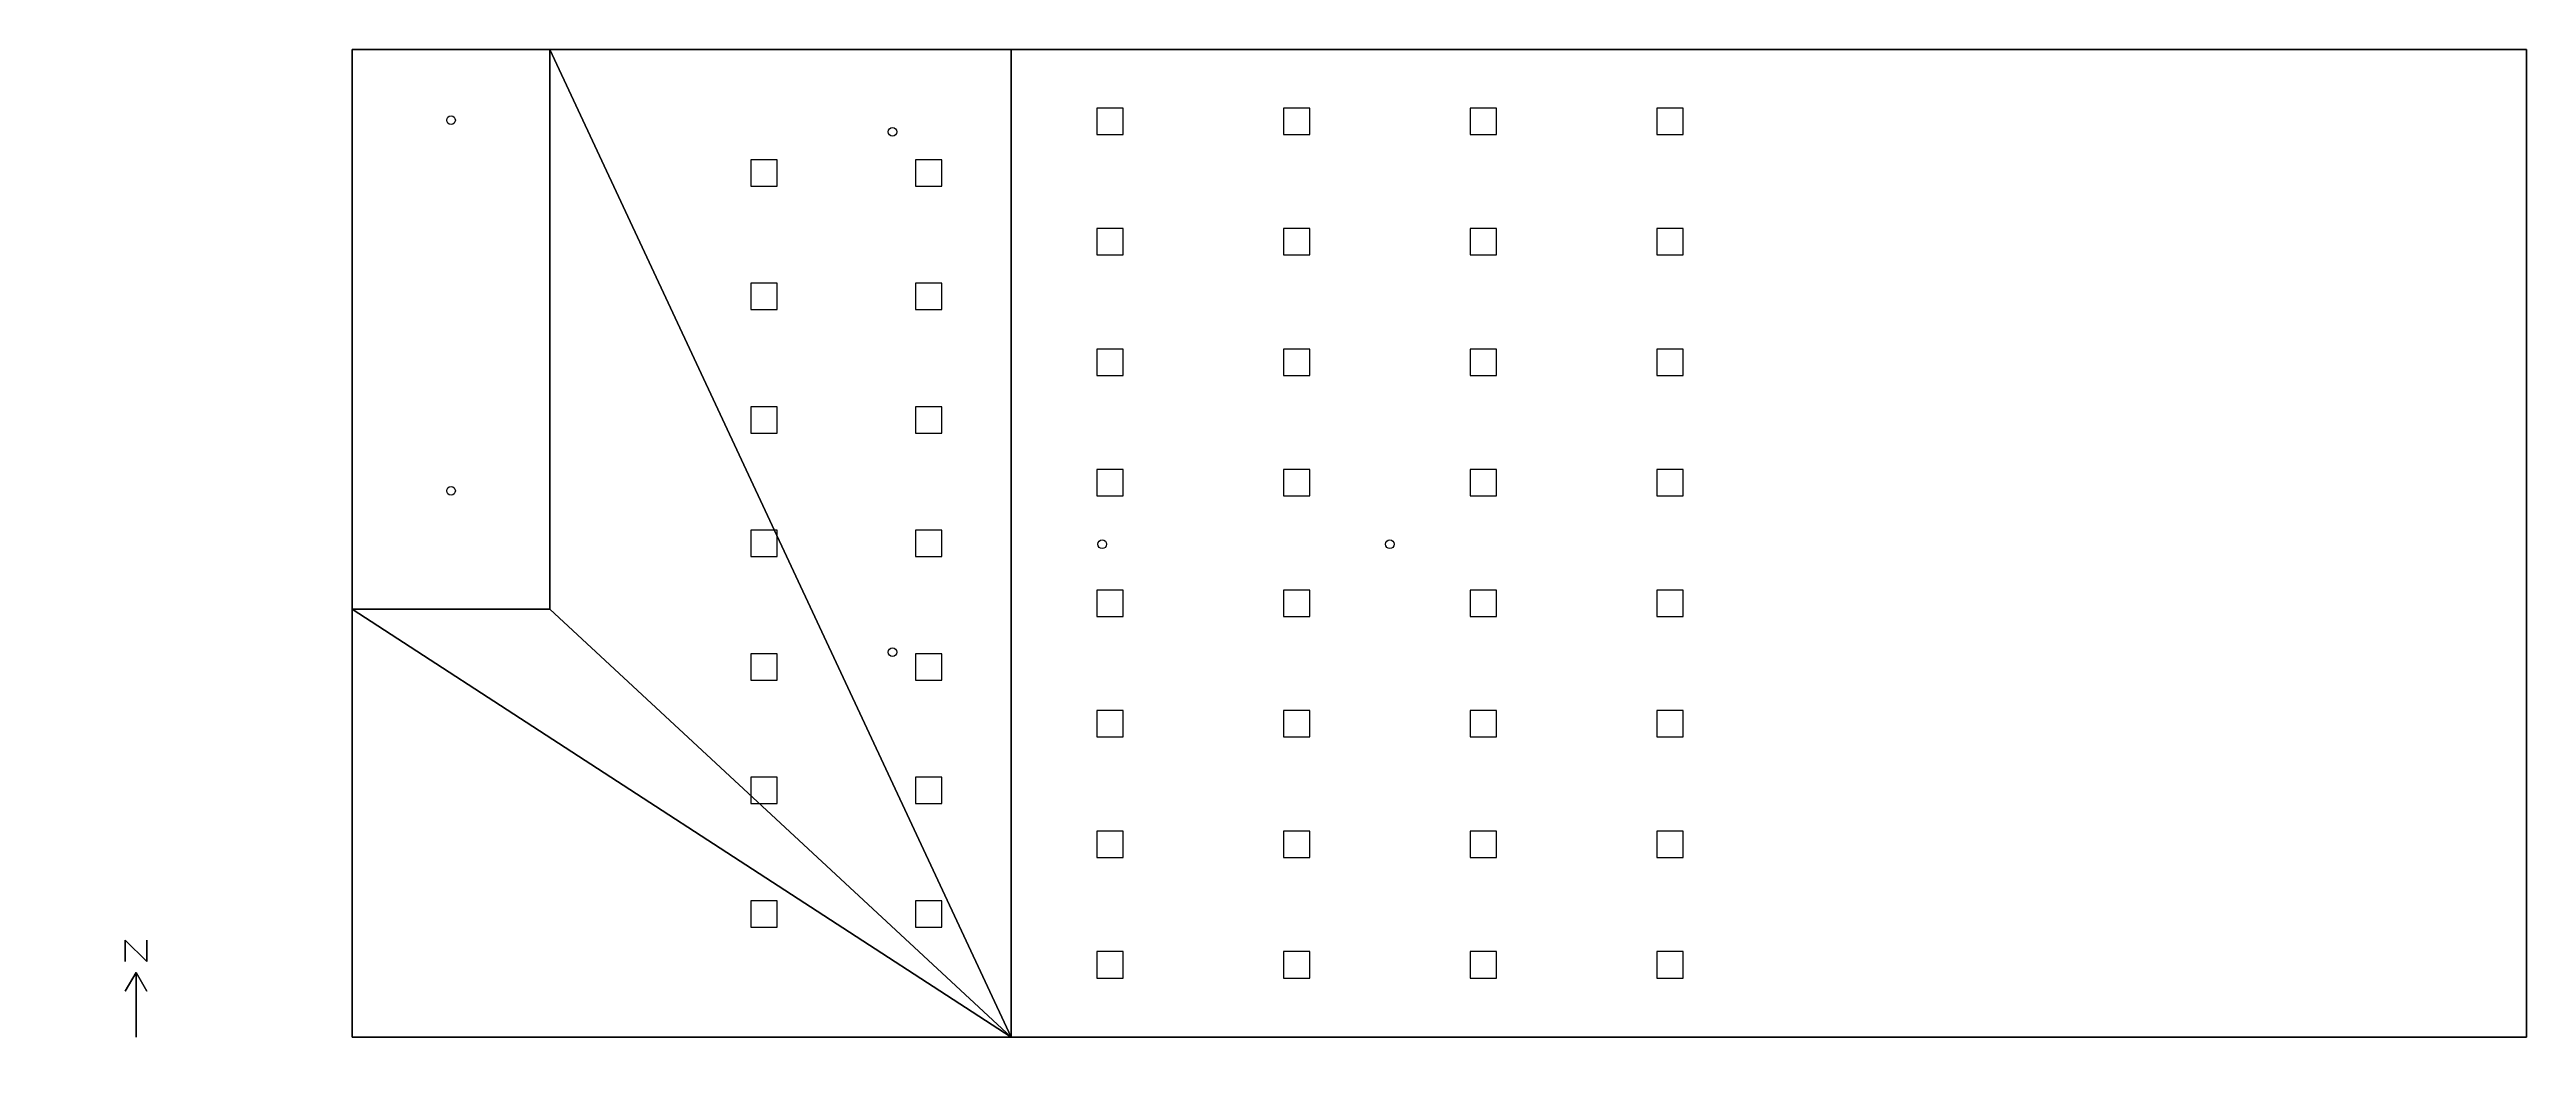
# Model space of a CAD drawing. Header units: metres. Extents: x -14 to 101, y -47 to 0.
import ezdxf

# ---------------------------------------------------------------- set-up
doc = ezdxf.new("R2010")
doc.units = ezdxf.units.M

msp = doc.modelspace()

# ---------------------------------------------------------------- linework, layer by layer
at = {"layer": '1', "color": 3}
for points in [[(-10.5, -41.21777, 0.1), (-10.5, -41.21777), (-10.5, -42.21777), (-10.5, -42.21777, 0.1)], [(-10.5, -41.21777, 0.1), (-10.5, -41.21777), (-9.5, -42.21777), (-9.5, -42.21777, 0.1)], [(-9.5, -41.21777, 0.1), (-9.5, -41.21777), (-9.5, -42.21777), (-9.5, -42.21777, 0.1)], [(-10, -42.71777, 0.1), (-10, -42.71777), (-10.5, -43.5838), (-10.5, -43.5838, 0.1)], [(-10, -42.71777, 0.1), (-10, -42.71777), (-10, -45.71777), (-10, -45.71777, 0.1)], [(-10, -42.71777, 0.1), (-10, -42.71777), (-9.5, -43.5838), (-9.5, -43.5838, 0.1)]]:
    msp.add_3dface(points, dxfattribs=at)
at = {"layer": 'ZONE1_OFFICE', "color": 10}
msp.add_circle((4.5718, -3.2675, 0.762), 0.2, dxfattribs=at)
msp.add_circle((4.5718, -3.2675, 0.762), 0.2, dxfattribs=at)
at = {"layer": 'ZONE1_OFFICE', "color": 5}
msp.add_circle((4.5718, -20.4216, 0.762), 0.2, dxfattribs=at)
msp.add_circle((4.5718, -20.4216, 0.762), 0.2, dxfattribs=at)
at = {"layer": 'ZONE1_OFFICE', "color": 43}
for points in [[(0, 0, 4.26699), (0, 0), (0, -25.90674), (0, -25.90674, 4.26699)], [(9.14355, 0, 4.26699), (9.14355, 0), (0, 0), (0, 0, 4.26699)], [(9.14355, -25.90674, 4.26699), (9.14355, -25.90674), (9.14355, 0), (9.14355, 0, 4.26699)], [(0, -25.90674, 4.26699), (0, -25.90674), (9.14355, -25.90674), (9.14355, -25.90674, 4.26699)]]:
    msp.add_3dface(points, dxfattribs=at)
at = {"layer": 'ZONE1_OFFICE', "color": 8}
msp.add_3dface([(9.14355, -25.90674), (0, -25.90674), (0, 0), (9.14355, 0)], dxfattribs=at)
at = {"layer": 'ZONE1_OFFICE', "color": 15}
msp.add_3dface([(0, -25.90674, 4.26699), (9.14355, -25.90674, 4.26699), (9.14355, 0, 4.26699), (0, 0, 4.26699)], dxfattribs=at)
at = {"layer": 'ZONE1_OFFICE', "color": 143}
for points in [[(3.758, 0, 2.4393), (3.758, 0, 0.91436), (1.6245, 0, 0.91436), (1.6245, 0, 2.4393)], [(7.51905, 0, 2.4393), (7.51905, 0, 0.91436), (5.38555, 0, 0.91436), (5.38555, 0, 2.4393)], [(0, -3.65742, 2.4393), (0, -3.65742, 0.91436), (0, -7.31484, 0.91436), (0, -7.31484, 2.4393)], [(0, -18.59189, 2.4393), (0, -18.59189, 0.91436), (0, -22.24931, 0.91436), (0, -22.24931, 2.4393)]]:
    msp.add_3dface(points, dxfattribs=at)
at = {"layer": 'ZONE1_OFFICE', "color": 45}
for points in [[(5.02895, 0, 2.1335), (5.02895, 0), (4.1146, 0), (4.1146, 0, 2.1335)], [(0, -12.03901, 2.1335), (0, -12.03901), (0, -12.95332), (0, -12.95332, 2.1335)]]:
    msp.add_3dface(points, dxfattribs=at)
at = {"layer": 'ZONE2_FINE_STORAGE', "color": 5}
msp.add_circle((24.9936, -3.81, 0.762), 0.2, dxfattribs=at)
msp.add_circle((24.9936, -3.81, 0.762), 0.2, dxfattribs=at)
at = {"layer": 'ZONE2_FINE_STORAGE', "color": 10}
msp.add_circle((24.9936, -27.8892, 0.762), 0.2, dxfattribs=at)
msp.add_circle((24.9936, -27.8892, 0.762), 0.2, dxfattribs=at)
at = {"layer": 'ZONE2_FINE_STORAGE', "color": 43}
for points in [[(0, 0, 8.53398), (0, 0, 4.26699), (0, -25.90674, 4.26699), (0, -25.90674, 8.53398)], [(9.14355, 0, 8.53398), (9.14355, 0, 4.26699), (0, 0, 4.26699), (0, 0, 8.53398)], [(30.47851, 0, 8.53398), (30.47851, 0), (9.14355, 0), (9.14355, 0, 8.53398)], [(9.14355, 0, 4.26699), (9.14355, 0), (9.14355, -25.90674), (9.14355, -25.90674, 4.26699)], [(30.47851, 0), (30.47851, -45.71777), (30.47851, -45.71777, 8.53398), (30.47851, 0, 8.53398)], [(0, -25.90674, 8.53398), (0, -25.90674), (0, -45.71777), (0, -45.71777, 8.53398)], [(9.14355, -25.90674, 4.26699), (9.14355, -25.90674), (0, -25.90674), (0, -25.90674, 4.26699)], [(0, -45.71777, 8.53398), (0, -45.71777), (30.47851, -45.71777), (30.47851, -45.71777, 8.53398)]]:
    msp.add_3dface(points, dxfattribs=at)
at = {"layer": 'ZONE2_FINE_STORAGE', "color": 8}
for points in [[(0, 0, 4.26699), (9.14355, 0, 4.26699), (9.14355, -25.90674, 4.26699), (0, -25.90674, 4.26699)], [(30.47851, -45.71777), (9.14355, -25.90674), (9.14355, 0)], [(30.47851, -45.71777), (9.14355, 0), (30.47851, 0)], [(30.47851, -45.71777), (0, -45.71777), (0, -25.90674)], [(30.47851, -45.71777), (0, -25.90674), (9.14355, -25.90674)]]:
    msp.add_3dface(points, dxfattribs=at)
at = {"layer": 'ZONE2_FINE_STORAGE', "color": 15}
msp.add_3dface([(0, -45.71777, 8.53398), (30.47851, -45.71777, 8.53398), (30.47851, 0, 8.53398), (0, 0, 8.53398)], dxfattribs=at)
at = {"layer": 'ZONE2_FINE_STORAGE', "color": 45}
for points in [[(19.35386, 0, 2.1335), (20.26821, 0, 2.1335), (20.26821, 0), (19.35386, 0)], [(28.01558, 0, 2.43825), (28.01558, 0), (24.9677, 0), (24.9677, 0, 2.43825)], [(0, -33.47966, 2.43825), (0, -33.47966), (0, -36.52754), (0, -36.52754, 2.43825)], [(4.94167, -45.71777, 2.43825), (4.94167, -45.71777), (7.98955, -45.71777), (7.98955, -45.71777, 2.43825)], [(14.78208, -45.71777, 2.1335), (14.78208, -45.71777), (15.69643, -45.71777), (15.69643, -45.71777, 2.1335)], [(23.08747, -45.71777, 2.43825), (23.08747, -45.71777), (26.13536, -45.71777), (26.13536, -45.71777, 2.43825)]]:
    msp.add_3dface(points, dxfattribs=at)
at = {"layer": 'ZONE2_FINE_STORAGE', "color": 143}
for points in [[(18.43891, -5.1054, 8.53398), (18.43891, -6.3246, 8.53398), (19.65811, -6.3246, 8.53398), (19.65811, -5.1054, 8.53398)], [(26.05891, -5.1054, 8.53398), (26.05891, -6.3246, 8.53398), (27.27811, -6.3246, 8.53398), (27.27811, -5.1054, 8.53398)], [(18.43891, -10.8204, 8.53398), (18.43891, -12.0396, 8.53398), (19.65811, -12.0396, 8.53398), (19.65811, -10.8204, 8.53398)], [(26.05891, -10.8204, 8.53398), (26.05891, -12.0396, 8.53398), (27.27811, -12.0396, 8.53398), (27.27811, -10.8204, 8.53398)], [(18.43891, -16.5354, 8.53398), (18.43891, -17.7546, 8.53398), (19.65811, -17.7546, 8.53398), (19.65811, -16.5354, 8.53398)], [(26.05891, -16.5354, 8.53398), (26.05891, -17.7546, 8.53398), (27.27811, -17.7546, 8.53398), (27.27811, -16.5354, 8.53398)], [(18.43891, -22.2504, 8.53398), (18.43891, -23.4696, 8.53398), (19.65811, -23.4696, 8.53398), (19.65811, -22.2504, 8.53398)], [(26.05891, -22.2504, 8.53398), (26.05891, -23.4696, 8.53398), (27.27811, -23.4696, 8.53398), (27.27811, -22.2504, 8.53398)], [(18.43891, -27.9654, 8.53398), (18.43891, -29.1846, 8.53398), (19.65811, -29.1846, 8.53398), (19.65811, -27.9654, 8.53398)], [(26.05891, -27.9654, 8.53398), (26.05891, -29.1846, 8.53398), (27.27811, -29.1846, 8.53398), (27.27811, -27.9654, 8.53398)], [(18.43891, -33.6804, 8.53398), (18.43891, -34.8996, 8.53398), (19.65811, -34.8996, 8.53398), (19.65811, -33.6804, 8.53398)], [(26.05891, -33.6804, 8.53398), (26.05891, -34.8996, 8.53398), (27.27811, -34.8996, 8.53398), (27.27811, -33.6804, 8.53398)], [(18.43891, -39.3954, 8.53398), (18.43891, -40.6146, 8.53398), (19.65811, -40.6146, 8.53398), (19.65811, -39.3954, 8.53398)], [(26.05891, -39.3954, 8.53398), (26.05891, -40.6146, 8.53398), (27.27811, -40.6146, 8.53398), (27.27811, -39.3954, 8.53398)]]:
    msp.add_3dface(points, dxfattribs=at)
at = {"layer": 'ZONE3_BULK_STORAGE', "color": 5}
msp.add_circle((34.7, -22.9), 0.2, dxfattribs=at)
msp.add_circle((34.7, -22.9), 0.2, dxfattribs=at)
at = {"layer": 'ZONE3_BULK_STORAGE', "color": 10}
msp.add_circle((48, -22.9), 0.2, dxfattribs=at)
msp.add_circle((48, -22.9), 0.2, dxfattribs=at)
at = {"layer": 'ZONE3_BULK_STORAGE', "color": 43}
for points in [[(30.47851, 0, 8.53398), (30.47851, -45.71777, 8.53398), (30.47851, -45.71777), (30.47851, 0)], [(100.57909, 0, 8.53398), (100.57909, 0), (30.47851, 0), (30.47851, 0, 8.53398)], [(100.57909, -45.71777, 8.53398), (100.57909, -45.71777), (100.57909, 0), (100.57909, 0, 8.53398)], [(30.47851, -45.71777, 8.53398), (30.47851, -45.71777), (100.57909, -45.71777), (100.57909, -45.71777, 8.53398)]]:
    msp.add_3dface(points, dxfattribs=at)
at = {"layer": 'ZONE3_BULK_STORAGE', "color": 8}
msp.add_3dface([(100.57909, -45.71777), (30.47851, -45.71777), (30.47851, 0), (100.57909, 0)], dxfattribs=at)
at = {"layer": 'ZONE3_BULK_STORAGE', "color": 15}
msp.add_3dface([(100.57909, 0, 8.53398), (30.47851, 0, 8.53398), (30.47851, -45.71777, 8.53398), (100.57909, -45.71777, 8.53398)], dxfattribs=at)
at = {"layer": 'ZONE3_BULK_STORAGE', "color": 45}
for points in [[(39.54587, 0, 2.43825), (39.54587, 0), (36.49799, 0), (36.49799, 0, 2.43825)], [(48.61323, 0, 2.43825), (48.61323, 0), (45.56535, 0), (45.56535, 0, 2.43825)], [(57.68059, 0, 2.43825), (57.68059, 0), (54.63271, 0), (54.63271, 0, 2.43825)], [(66.74794, 0, 2.43825), (66.74794, 0), (63.70006, 0), (63.70006, 0, 2.43825)], [(70.34506, 0, 2.1335), (70.34506, 0), (69.4307, 0), (69.4307, 0, 2.1335)], [(75.8153, 0, 2.43825), (75.8153, 0), (72.76742, 0), (72.76742, 0, 2.43825)], [(84.88266, 0, 2.43825), (84.88266, 0), (81.83478, 0), (81.83478, 0, 2.43825)], [(93.95002, 0, 2.43825), (93.95002, 0), (90.90214, 0), (90.90214, 0, 2.43825)], [(100.57909, -7.32238, 2.43825), (100.57909, -7.32238), (100.57909, -4.2745), (100.57909, -4.2745, 2.43825)], [(100.57909, -16.68777, 2.43825), (100.57909, -16.68777), (100.57909, -13.63989), (100.57909, -13.63989, 2.43825)], [(100.57909, -23.35218, 2.1335), (100.57909, -23.35218), (100.57909, -22.43783), (100.57909, -22.43783, 2.1335)], [(100.57909, -30.77144, 2.43825), (100.57909, -30.77144), (100.57909, -27.72356), (100.57909, -27.72356, 2.43825)], [(100.57909, -40.43907, 2.43825), (100.57909, -40.43907), (100.57909, -37.39119), (100.57909, -37.39119, 2.43825)], [(37.09305, -45.71777, 2.43825), (37.09305, -45.71777), (39.53133, -45.71777), (39.53133, -45.71777, 2.43825)], [(47.54648, -45.71777, 2.1335), (47.54648, -45.71777), (48.46084, -45.71777), (48.46084, -45.71777, 2.1335)], [(55.27376, -45.71777, 2.43825), (55.27376, -45.71777), (57.71204, -45.71777), (57.71204, -45.71777, 2.43825)], [(65.07163, -45.71777, 2.1335), (65.07163, -45.71777), (65.98598, -45.71777), (65.98598, -45.71777, 2.1335)], [(73.31506, -45.71777, 2.43825), (73.31506, -45.71777), (75.75334, -45.71777), (75.75334, -45.71777, 2.43825)], [(82.59677, -45.71777, 2.1335), (82.59677, -45.71777), (83.51113, -45.71777), (83.51113, -45.71777, 2.1335)], [(89.88776, -45.71777, 2.43825), (89.88776, -45.71777), (92.32605, -45.71777), (92.32605, -45.71777, 2.43825)]]:
    msp.add_3dface(points, dxfattribs=at)
at = {"layer": 'ZONE3_BULK_STORAGE', "color": 143}
for points in [[(34.44091, -2.71049, 8.53398), (34.44091, -3.92969, 8.53398), (35.66011, -3.92969, 8.53398), (35.66011, -2.71049, 8.53398)], [(43.07691, -2.71049, 8.53398), (43.07691, -3.92969, 8.53398), (44.29611, -3.92969, 8.53398), (44.29611, -2.71049, 8.53398)], [(51.71291, -2.71049, 8.53398), (51.71291, -3.92969, 8.53398), (52.93211, -3.92969, 8.53398), (52.93211, -2.71049, 8.53398)], [(60.34891, -2.71049, 8.53398), (60.34891, -3.92969, 8.53398), (61.56811, -3.92969, 8.53398), (61.56811, -2.71049, 8.53398)], [(34.44091, -8.28833, 8.53398), (34.44091, -9.50753, 8.53398), (35.66011, -9.50753, 8.53398), (35.66011, -8.28833, 8.53398)], [(43.07691, -8.28833, 8.53398), (43.07691, -9.50753, 8.53398), (44.29611, -9.50753, 8.53398), (44.29611, -8.28833, 8.53398)], [(51.71291, -8.28833, 8.53398), (51.71291, -9.50753, 8.53398), (52.93211, -9.50753, 8.53398), (52.93211, -8.28833, 8.53398)], [(60.34891, -8.28833, 8.53398), (60.34891, -9.50753, 8.53398), (61.56811, -9.50753, 8.53398), (61.56811, -8.28833, 8.53398)], [(34.44091, -13.86617, 8.53398), (34.44091, -15.08537, 8.53398), (35.66011, -15.08537, 8.53398), (35.66011, -13.86617, 8.53398)], [(43.07691, -13.86617, 8.53398), (43.07691, -15.08537, 8.53398), (44.29611, -15.08537, 8.53398), (44.29611, -13.86617, 8.53398)], [(51.71291, -13.86617, 8.53398), (51.71291, -15.08537, 8.53398), (52.93211, -15.08537, 8.53398), (52.93211, -13.86617, 8.53398)], [(60.34891, -13.86617, 8.53398), (60.34891, -15.08537, 8.53398), (61.56811, -15.08537, 8.53398), (61.56811, -13.86617, 8.53398)], [(34.44091, -19.44401, 8.53398), (34.44091, -20.66321, 8.53398), (35.66011, -20.66321, 8.53398), (35.66011, -19.44401, 8.53398)], [(43.07691, -19.44401, 8.53398), (43.07691, -20.66321, 8.53398), (44.29611, -20.66321, 8.53398), (44.29611, -19.44401, 8.53398)], [(51.71291, -19.44401, 8.53398), (51.71291, -20.66321, 8.53398), (52.93211, -20.66321, 8.53398), (52.93211, -19.44401, 8.53398)], [(60.34891, -19.44401, 8.53398), (60.34891, -20.66321, 8.53398), (61.56811, -20.66321, 8.53398), (61.56811, -19.44401, 8.53398)], [(34.44091, -25.02185, 8.53398), (34.44091, -26.24105, 8.53398), (35.66011, -26.24105, 8.53398), (35.66011, -25.02185, 8.53398)], [(43.07691, -25.02185, 8.53398), (43.07691, -26.24105, 8.53398), (44.29611, -26.24105, 8.53398), (44.29611, -25.02185, 8.53398)], [(51.71291, -25.02185, 8.53398), (51.71291, -26.24105, 8.53398), (52.93211, -26.24105, 8.53398), (52.93211, -25.02185, 8.53398)], [(60.34891, -25.02185, 8.53398), (60.34891, -26.24105, 8.53398), (61.56811, -26.24105, 8.53398), (61.56811, -25.02185, 8.53398)], [(34.44091, -30.59969, 8.53398), (34.44091, -31.81889, 8.53398), (35.66011, -31.81889, 8.53398), (35.66011, -30.59969, 8.53398)], [(43.07691, -30.59969, 8.53398), (43.07691, -31.81889, 8.53398), (44.29611, -31.81889, 8.53398), (44.29611, -30.59969, 8.53398)], [(51.71291, -30.59969, 8.53398), (51.71291, -31.81889, 8.53398), (52.93211, -31.81889, 8.53398), (52.93211, -30.59969, 8.53398)], [(60.34891, -30.59969, 8.53398), (60.34891, -31.81889, 8.53398), (61.56811, -31.81889, 8.53398), (61.56811, -30.59969, 8.53398)], [(34.44091, -36.17753, 8.53398), (34.44091, -37.39673, 8.53398), (35.66011, -37.39673, 8.53398), (35.66011, -36.17753, 8.53398)], [(43.07691, -36.17753, 8.53398), (43.07691, -37.39673, 8.53398), (44.29611, -37.39673, 8.53398), (44.29611, -36.17753, 8.53398)], [(51.71291, -36.17753, 8.53398), (51.71291, -37.39673, 8.53398), (52.93211, -37.39673, 8.53398), (52.93211, -36.17753, 8.53398)], [(60.34891, -36.17753, 8.53398), (60.34891, -37.39673, 8.53398), (61.56811, -37.39673, 8.53398), (61.56811, -36.17753, 8.53398)], [(34.44091, -41.75537, 8.53398), (34.44091, -42.97457, 8.53398), (35.66011, -42.97457, 8.53398), (35.66011, -41.75537, 8.53398)], [(43.07691, -41.75537, 8.53398), (43.07691, -42.97457, 8.53398), (44.29611, -42.97457, 8.53398), (44.29611, -41.75537, 8.53398)], [(51.71291, -41.75537, 8.53398), (51.71291, -42.97457, 8.53398), (52.93211, -42.97457, 8.53398), (52.93211, -41.75537, 8.53398)], [(60.34891, -41.75537, 8.53398), (60.34891, -42.97457, 8.53398), (61.56811, -42.97457, 8.53398), (61.56811, -41.75537, 8.53398)]]:
    msp.add_3dface(points, dxfattribs=at)

doc.saveas('drawing.dxf')
